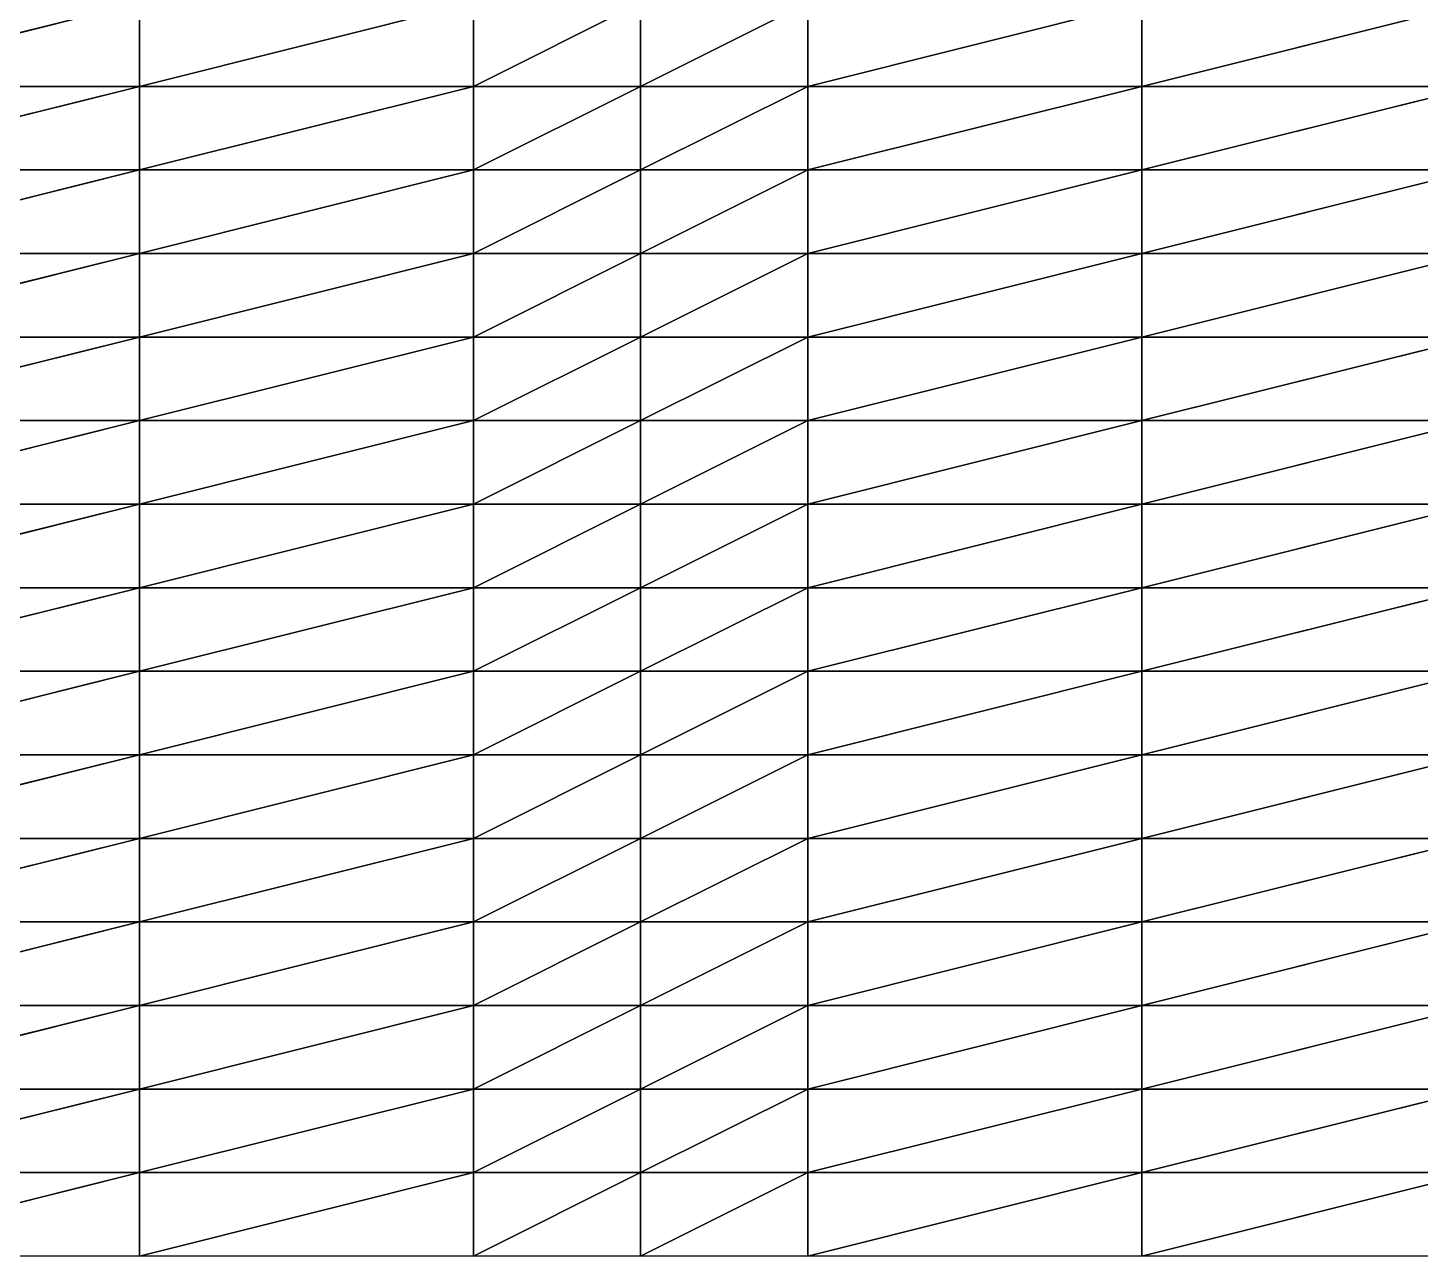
# Model space of a CAD drawing. Header units: metres. Extents: x -2000 to 14750, y -2250 to 1500.
# Drawn here: x 83 to 2166, y -2250 to -413 of the extents above; entities that cross this region are included whole.
import ezdxf

# ---------------------------------------------------------------- set-up
doc = ezdxf.new("R2010")
doc.units = ezdxf.units.M

msp = doc.modelspace()

# ---------------------------------------------------------------- linework, layer by layer
for p, q in [((250, -375, -6507.594), (-250, -500, -6420.5415)), ((-250, -500, -6420.5415), (250, -375, -6507.594)), ((750, -375, -6490.7075), (250, -500, -6511.8745)), ((250, -500, -6511.8745), (250, -375, -6507.594)), ((250, -500, -6511.8745), (750, -375, -6490.7075)), ((250, -375, -6507.594), (250, -500, -6511.8745)), ((1000, -375, -6586.1787), (750, -500, -6489.0776)), ((750, -500, -6489.0776), (750, -375, -6490.7075)), ((750, -500, -6489.0776), (1000, -375, -6586.1787)), ((750, -375, -6490.7075), (750, -500, -6489.0776)), ((1250, -375, -6572.139), (1000, -500, -6579.5044)), ((1000, -500, -6579.5044), (1000, -375, -6586.1787)), ((1000, -500, -6579.5044), (1250, -375, -6572.139)), ((1000, -375, -6586.1787), (1000, -500, -6579.5044)), ((1750, -375, -6504.289), (1250, -500, -6560.7866)), ((1250, -500, -6560.7866), (1250, -375, -6572.139)), ((1250, -500, -6560.7866), (1750, -375, -6504.289)), ((1250, -375, -6572.139), (1250, -500, -6560.7866)), ((2250, -375, -6500.54), (1750, -500, -6504.5225)), ((1750, -500, -6504.5225), (1750, -375, -6504.289)), ((1750, -500, -6504.5225), (2250, -375, -6500.54)), ((1750, -375, -6504.289), (1750, -500, -6504.5225)), ((250, -500, -6511.8745), (-250, -500, -6420.5415)), ((250, -500, -6511.8745), (-250, -625, -6427.051)), ((-250, -500, -6420.5415), (250, -500, -6511.8745)), ((-250, -625, -6427.051), (250, -500, -6511.8745)), ((750, -500, -6489.0776), (250, -500, -6511.8745)), ((750, -500, -6489.0776), (250, -625, -6510.6387)), ((250, -625, -6510.6387), (250, -500, -6511.8745)), ((250, -500, -6511.8745), (750, -500, -6489.0776)), ((250, -625, -6510.6387), (750, -500, -6489.0776)), ((250, -500, -6511.8745), (250, -625, -6510.6387)), ((1000, -500, -6579.5044), (750, -500, -6489.0776)), ((1000, -500, -6579.5044), (750, -625, -6489.426)), ((750, -625, -6489.426), (750, -500, -6489.0776)), ((750, -500, -6489.0776), (1000, -500, -6579.5044)), ((750, -625, -6489.426), (1000, -500, -6579.5044)), ((750, -500, -6489.0776), (750, -625, -6489.426)), ((1250, -500, -6560.7866), (1000, -500, -6579.5044)), ((1250, -500, -6560.7866), (1000, -625, -6556.1675)), ((1000, -625, -6556.1675), (1000, -500, -6579.5044)), ((1000, -500, -6579.5044), (1250, -500, -6560.7866)), ((1000, -625, -6556.1675), (1250, -500, -6560.7866)), ((1000, -500, -6579.5044), (1000, -625, -6556.1675)), ((1750, -500, -6504.5225), (1250, -500, -6560.7866)), ((1750, -500, -6504.5225), (1250, -625, -6543.1123)), ((1250, -625, -6543.1123), (1250, -500, -6560.7866)), ((1250, -500, -6560.7866), (1750, -500, -6504.5225)), ((1250, -625, -6543.1123), (1750, -500, -6504.5225)), ((1250, -500, -6560.7866), (1250, -625, -6543.1123)), ((2250, -500, -6500.92), (1750, -500, -6504.5225)), ((2250, -500, -6500.92), (1750, -625, -6509.082)), ((1750, -625, -6509.082), (1750, -500, -6504.5225)), ((1750, -500, -6504.5225), (2250, -500, -6500.92)), ((1750, -625, -6509.082), (2250, -500, -6500.92)), ((1750, -500, -6504.5225), (1750, -625, -6509.082)), ((250, -625, -6510.6387), (-250, -625, -6427.051)), ((250, -625, -6510.6387), (-250, -750, -6445.192)), ((-250, -625, -6427.051), (250, -625, -6510.6387)), ((-250, -750, -6445.192), (250, -625, -6510.6387)), ((750, -625, -6489.426), (250, -625, -6510.6387)), ((750, -625, -6489.426), (250, -750, -6510.8535)), ((250, -750, -6510.8535), (250, -625, -6510.6387)), ((250, -625, -6510.6387), (750, -625, -6489.426)), ((250, -750, -6510.8535), (750, -625, -6489.426)), ((250, -625, -6510.6387), (250, -750, -6510.8535)), ((1000, -625, -6556.1675), (750, -625, -6489.426)), ((1000, -625, -6556.1675), (750, -750, -6492.479)), ((750, -750, -6492.479), (750, -625, -6489.426)), ((750, -625, -6489.426), (1000, -625, -6556.1675)), ((750, -750, -6492.479), (1000, -625, -6556.1675)), ((750, -625, -6489.426), (750, -750, -6492.479)), ((1250, -625, -6543.1123), (1000, -625, -6556.1675)), ((1250, -625, -6543.1123), (1000, -750, -6514.635)), ((1000, -750, -6514.635), (1000, -625, -6556.1675)), ((1000, -625, -6556.1675), (1250, -625, -6543.1123)), ((1000, -750, -6514.635), (1250, -625, -6543.1123)), ((1000, -625, -6556.1675), (1000, -750, -6514.635)), ((1750, -625, -6509.082), (1250, -625, -6543.1123)), ((1750, -625, -6509.082), (1250, -750, -6524.7925)), ((1250, -750, -6524.7925), (1250, -625, -6543.1123)), ((1250, -625, -6543.1123), (1750, -625, -6509.082)), ((1250, -750, -6524.7925), (1750, -625, -6509.082)), ((1250, -625, -6543.1123), (1250, -750, -6524.7925)), ((2250, -625, -6502.005), (1750, -625, -6509.082)), ((2250, -625, -6502.005), (1750, -750, -6509.842)), ((1750, -750, -6509.842), (1750, -625, -6509.082)), ((1750, -625, -6509.082), (2250, -625, -6502.005)), ((1750, -750, -6509.842), (2250, -625, -6502.005)), ((1750, -625, -6509.082), (1750, -750, -6509.842)), ((250, -750, -6510.8535), (-250, -750, -6445.192)), ((250, -750, -6510.8535), (-250, -875, -6459.717)), ((-250, -750, -6445.192), (250, -750, -6510.8535)), ((-250, -875, -6459.717), (250, -750, -6510.8535)), ((750, -750, -6492.479), (250, -750, -6510.8535)), ((750, -750, -6492.479), (250, -875, -6511.206)), ((250, -875, -6511.206), (250, -750, -6510.8535)), ((250, -750, -6510.8535), (750, -750, -6492.479)), ((250, -875, -6511.206), (750, -750, -6492.479)), ((250, -750, -6510.8535), (250, -875, -6511.206)), ((1000, -750, -6514.635), (750, -750, -6492.479)), ((1000, -750, -6514.635), (750, -875, -6494.6396)), ((750, -875, -6494.6396), (750, -750, -6492.479)), ((750, -750, -6492.479), (1000, -750, -6514.635)), ((750, -875, -6494.6396), (1000, -750, -6514.635)), ((750, -750, -6492.479), (750, -875, -6494.6396)), ((1250, -750, -6524.7925), (1000, -750, -6514.635)), ((1250, -750, -6524.7925), (1000, -875, -6457.579)), ((1000, -875, -6457.579), (1000, -750, -6514.635)), ((1000, -750, -6514.635), (1250, -750, -6524.7925)), ((1000, -875, -6457.579), (1250, -750, -6524.7925)), ((1000, -750, -6514.635), (1000, -875, -6457.579)), ((1750, -750, -6509.842), (1250, -750, -6524.7925)), ((1750, -750, -6509.842), (1250, -875, -6503.323)), ((1250, -875, -6503.323), (1250, -750, -6524.7925)), ((1250, -750, -6524.7925), (1750, -750, -6509.842)), ((1250, -875, -6503.323), (1750, -750, -6509.842)), ((1250, -750, -6524.7925), (1250, -875, -6503.323)), ((2250, -750, -6499.3364), (1750, -750, -6509.842)), ((2250, -750, -6499.3364), (1750, -875, -6509.801)), ((1750, -875, -6509.801), (1750, -750, -6509.842)), ((1750, -750, -6509.842), (2250, -750, -6499.3364)), ((1750, -875, -6509.801), (2250, -750, -6499.3364)), ((1750, -750, -6509.842), (1750, -875, -6509.801)), ((250, -875, -6511.206), (-250, -875, -6459.717)), ((250, -875, -6511.206), (-250, -1000, -6480.2017)), ((-250, -875, -6459.717), (250, -875, -6511.206)), ((-250, -1000, -6480.2017), (250, -875, -6511.206)), ((750, -875, -6494.6396), (250, -875, -6511.206)), ((750, -875, -6494.6396), (250, -1000, -6509.421)), ((250, -1000, -6509.421), (250, -875, -6511.206)), ((250, -875, -6511.206), (750, -875, -6494.6396)), ((250, -1000, -6509.421), (750, -875, -6494.6396)), ((250, -875, -6511.206), (250, -1000, -6509.421)), ((1000, -875, -6457.579), (750, -875, -6494.6396)), ((1000, -875, -6457.579), (750, -1000, -6495.7656)), ((750, -1000, -6495.7656), (750, -875, -6494.6396)), ((750, -875, -6494.6396), (1000, -875, -6457.579)), ((750, -1000, -6495.7656), (1000, -875, -6457.579)), ((750, -875, -6494.6396), (750, -1000, -6495.7656)), ((1250, -875, -6503.323), (1000, -875, -6457.579)), ((1250, -875, -6503.323), (1000, -1000, -6426.3643)), ((1000, -1000, -6426.3643), (1000, -875, -6457.579)), ((1000, -875, -6457.579), (1250, -875, -6503.323)), ((1000, -1000, -6426.3643), (1250, -875, -6503.323)), ((1000, -875, -6457.579), (1000, -1000, -6426.3643)), ((1750, -875, -6509.801), (1250, -875, -6503.323)), ((1750, -875, -6509.801), (1250, -1000, -6480.481)), ((1250, -1000, -6480.481), (1250, -875, -6503.323)), ((1250, -875, -6503.323), (1750, -875, -6509.801)), ((1250, -1000, -6480.481), (1750, -875, -6509.801)), ((1250, -875, -6503.323), (1250, -1000, -6480.481)), ((2250, -875, -6501.291), (1750, -875, -6509.801)), ((2250, -875, -6501.291), (1750, -1000, -6506.363)), ((1750, -1000, -6506.363), (1750, -875, -6509.801)), ((1750, -875, -6509.801), (2250, -875, -6501.291)), ((1750, -1000, -6506.363), (2250, -875, -6501.291)), ((1750, -875, -6509.801), (1750, -1000, -6506.363)), ((250, -1000, -6509.421), (-250, -1000, -6480.2017)), ((250, -1000, -6509.421), (-250, -1125, -6501.1626)), ((-250, -1000, -6480.2017), (250, -1000, -6509.421)), ((-250, -1125, -6501.1626), (250, -1000, -6509.421)), ((750, -1000, -6495.7656), (250, -1000, -6509.421)), ((750, -1000, -6495.7656), (250, -1125, -6507.727)), ((250, -1125, -6507.727), (250, -1000, -6509.421)), ((250, -1000, -6509.421), (750, -1000, -6495.7656)), ((250, -1125, -6507.727), (750, -1000, -6495.7656)), ((250, -1000, -6509.421), (250, -1125, -6507.727)), ((1000, -1000, -6426.3643), (750, -1000, -6495.7656)), ((1000, -1000, -6426.3643), (750, -1125, -6500.3022)), ((750, -1125, -6500.3022), (750, -1000, -6495.7656)), ((750, -1000, -6495.7656), (1000, -1000, -6426.3643)), ((750, -1125, -6500.3022), (1000, -1000, -6426.3643)), ((750, -1000, -6495.7656), (750, -1125, -6500.3022)), ((1250, -1000, -6480.481), (1000, -1000, -6426.3643)), ((1250, -1000, -6480.481), (1000, -1125, -6416.4995)), ((1000, -1125, -6416.4995), (1000, -1000, -6426.3643)), ((1000, -1000, -6426.3643), (1250, -1000, -6480.481)), ((1000, -1125, -6416.4995), (1250, -1000, -6480.481)), ((1000, -1000, -6426.3643), (1000, -1125, -6416.4995)), ((1750, -1000, -6506.363), (1250, -1000, -6480.481)), ((1750, -1000, -6506.363), (1250, -1125, -6458.7417)), ((1250, -1125, -6458.7417), (1250, -1000, -6480.481)), ((1250, -1000, -6480.481), (1750, -1000, -6506.363)), ((1250, -1125, -6458.7417), (1750, -1000, -6506.363)), ((1250, -1000, -6480.481), (1250, -1125, -6458.7417)), ((2250, -1000, -6496.338), (1750, -1000, -6506.363)), ((2250, -1000, -6496.338), (1750, -1125, -6507.1963)), ((1750, -1125, -6507.1963), (1750, -1000, -6506.363)), ((1750, -1000, -6506.363), (2250, -1000, -6496.338)), ((1750, -1125, -6507.1963), (2250, -1000, -6496.338)), ((1750, -1000, -6506.363), (1750, -1125, -6507.1963)), ((250, -1125, -6507.727), (-250, -1125, -6501.1626)), ((250, -1125, -6507.727), (-250, -1250, -6521.547)), ((-250, -1125, -6501.1626), (250, -1125, -6507.727)), ((-250, -1250, -6521.547), (250, -1125, -6507.727)), ((750, -1125, -6500.3022), (250, -1125, -6507.727)), ((750, -1125, -6500.3022), (250, -1250, -6506.2026)), ((250, -1250, -6506.2026), (250, -1125, -6507.727)), ((250, -1125, -6507.727), (750, -1125, -6500.3022)), ((250, -1250, -6506.2026), (750, -1125, -6500.3022)), ((250, -1125, -6507.727), (250, -1250, -6506.2026)), ((1000, -1125, -6416.4995), (750, -1125, -6500.3022)), ((1000, -1125, -6416.4995), (750, -1250, -6499.295)), ((750, -1250, -6499.295), (750, -1125, -6500.3022)), ((750, -1125, -6500.3022), (1000, -1125, -6416.4995)), ((750, -1250, -6499.295), (1000, -1125, -6416.4995)), ((750, -1125, -6500.3022), (750, -1250, -6499.295)), ((1250, -1125, -6458.7417), (1000, -1125, -6416.4995)), ((1250, -1125, -6458.7417), (1000, -1250, -6415.4375)), ((1000, -1250, -6415.4375), (1000, -1125, -6416.4995)), ((1000, -1125, -6416.4995), (1250, -1125, -6458.7417)), ((1000, -1250, -6415.4375), (1250, -1125, -6458.7417)), ((1000, -1125, -6416.4995), (1000, -1250, -6415.4375)), ((1750, -1125, -6507.1963), (1250, -1125, -6458.7417)), ((1750, -1125, -6507.1963), (1250, -1250, -6440.1475)), ((1250, -1250, -6440.1475), (1250, -1125, -6458.7417)), ((1250, -1125, -6458.7417), (1750, -1125, -6507.1963)), ((1250, -1250, -6440.1475), (1750, -1125, -6507.1963)), ((1250, -1125, -6458.7417), (1250, -1250, -6440.1475)), ((2250, -1125, -6495.459), (1750, -1125, -6507.1963)), ((2250, -1125, -6495.459), (1750, -1250, -6505.0127)), ((1750, -1250, -6505.0127), (1750, -1125, -6507.1963)), ((1750, -1125, -6507.1963), (2250, -1125, -6495.459)), ((1750, -1250, -6505.0127), (2250, -1125, -6495.459)), ((1750, -1125, -6507.1963), (1750, -1250, -6505.0127)), ((250, -1250, -6506.2026), (-250, -1250, -6521.547)), ((250, -1250, -6506.2026), (-250, -1375, -6540.009)), ((-250, -1250, -6521.547), (250, -1250, -6506.2026)), ((-250, -1375, -6540.009), (250, -1250, -6506.2026)), ((750, -1250, -6499.295), (250, -1250, -6506.2026)), ((750, -1250, -6499.295), (250, -1375, -6504.9116)), ((250, -1375, -6504.9116), (250, -1250, -6506.2026)), ((250, -1250, -6506.2026), (750, -1250, -6499.295)), ((250, -1375, -6504.9116), (750, -1250, -6499.295)), ((250, -1250, -6506.2026), (250, -1375, -6504.9116)), ((1000, -1250, -6415.4375), (750, -1250, -6499.295)), ((1000, -1250, -6415.4375), (750, -1375, -6502.1333)), ((750, -1375, -6502.1333), (750, -1250, -6499.295)), ((750, -1250, -6499.295), (1000, -1250, -6415.4375)), ((750, -1375, -6502.1333), (1000, -1250, -6415.4375)), ((750, -1250, -6499.295), (750, -1375, -6502.1333)), ((1250, -1250, -6440.1475), (1000, -1250, -6415.4375)), ((1250, -1250, -6440.1475), (1000, -1375, -6424.8535)), ((1000, -1375, -6424.8535), (1000, -1250, -6415.4375)), ((1000, -1250, -6415.4375), (1250, -1250, -6440.1475)), ((1000, -1375, -6424.8535), (1250, -1250, -6440.1475)), ((1000, -1250, -6415.4375), (1000, -1375, -6424.8535)), ((1750, -1250, -6505.0127), (1250, -1250, -6440.1475)), ((1750, -1250, -6505.0127), (1250, -1375, -6427.188)), ((1250, -1375, -6427.188), (1250, -1250, -6440.1475)), ((1250, -1250, -6440.1475), (1750, -1250, -6505.0127)), ((1250, -1375, -6427.188), (1750, -1250, -6505.0127)), ((1250, -1250, -6440.1475), (1250, -1375, -6427.188)), ((2250, -1250, -6494.3833), (1750, -1250, -6505.0127)), ((2250, -1250, -6494.3833), (1750, -1375, -6501.5566)), ((1750, -1375, -6501.5566), (1750, -1250, -6505.0127)), ((1750, -1250, -6505.0127), (2250, -1250, -6494.3833)), ((1750, -1375, -6501.5566), (2250, -1250, -6494.3833)), ((1750, -1250, -6505.0127), (1750, -1375, -6501.5566)), ((250, -1375, -6504.9116), (-250, -1375, -6540.009)), ((250, -1375, -6504.9116), (-250, -1500, -6557.6323)), ((-250, -1375, -6540.009), (250, -1375, -6504.9116)), ((-250, -1500, -6557.6323), (250, -1375, -6504.9116)), ((750, -1375, -6502.1333), (250, -1375, -6504.9116)), ((750, -1375, -6502.1333), (250, -1500, -6501.172)), ((250, -1500, -6501.172), (250, -1375, -6504.9116)), ((250, -1375, -6504.9116), (750, -1375, -6502.1333)), ((250, -1500, -6501.172), (750, -1375, -6502.1333)), ((250, -1375, -6504.9116), (250, -1500, -6501.172)), ((1000, -1375, -6424.8535), (750, -1375, -6502.1333)), ((1000, -1375, -6424.8535), (750, -1500, -6500.902)), ((750, -1500, -6500.902), (750, -1375, -6502.1333)), ((750, -1375, -6502.1333), (1000, -1375, -6424.8535)), ((750, -1500, -6500.902), (1000, -1375, -6424.8535)), ((750, -1375, -6502.1333), (750, -1500, -6500.902)), ((1250, -1375, -6427.188), (1000, -1375, -6424.8535)), ((1250, -1375, -6427.188), (1000, -1500, -6449.5547)), ((1000, -1500, -6449.5547), (1000, -1375, -6424.8535)), ((1000, -1375, -6424.8535), (1250, -1375, -6427.188)), ((1000, -1500, -6449.5547), (1250, -1375, -6427.188)), ((1000, -1375, -6424.8535), (1000, -1500, -6449.5547)), ((1750, -1375, -6501.5566), (1250, -1375, -6427.188)), ((1750, -1375, -6501.5566), (1250, -1500, -6416.2886)), ((1250, -1500, -6416.2886), (1250, -1375, -6427.188)), ((1250, -1375, -6427.188), (1750, -1375, -6501.5566)), ((1250, -1500, -6416.2886), (1750, -1375, -6501.5566)), ((1250, -1375, -6427.188), (1250, -1500, -6416.2886)), ((2250, -1375, -6495.551), (1750, -1375, -6501.5566)), ((2250, -1375, -6495.551), (1750, -1500, -6500.8516)), ((1750, -1500, -6500.8516), (1750, -1375, -6501.5566)), ((1750, -1375, -6501.5566), (2250, -1375, -6495.551)), ((1750, -1500, -6500.8516), (2250, -1375, -6495.551)), ((1750, -1375, -6501.5566), (1750, -1500, -6500.8516)), ((250, -1500, -6501.172), (-250, -1500, -6557.6323)), ((250, -1500, -6501.172), (-250, -1625, -6569.241)), ((-250, -1500, -6557.6323), (250, -1500, -6501.172)), ((-250, -1625, -6569.241), (250, -1500, -6501.172)), ((750, -1500, -6500.902), (250, -1500, -6501.172)), ((750, -1500, -6500.902), (250, -1625, -6502.8975)), ((250, -1625, -6502.8975), (250, -1500, -6501.172)), ((250, -1500, -6501.172), (750, -1500, -6500.902)), ((250, -1625, -6502.8975), (750, -1500, -6500.902)), ((250, -1500, -6501.172), (250, -1625, -6502.8975)), ((1000, -1500, -6449.5547), (750, -1500, -6500.902)), ((1000, -1500, -6449.5547), (750, -1625, -6502.0645)), ((750, -1625, -6502.0645), (750, -1500, -6500.902)), ((750, -1500, -6500.902), (1000, -1500, -6449.5547)), ((750, -1625, -6502.0645), (1000, -1500, -6449.5547)), ((750, -1500, -6500.902), (750, -1625, -6502.0645)), ((1250, -1500, -6416.2886), (1000, -1500, -6449.5547)), ((1250, -1500, -6416.2886), (1000, -1625, -6493.6553)), ((1000, -1625, -6493.6553), (1000, -1500, -6449.5547)), ((1000, -1500, -6449.5547), (1250, -1500, -6416.2886)), ((1000, -1625, -6493.6553), (1250, -1500, -6416.2886)), ((1000, -1500, -6449.5547), (1000, -1625, -6493.6553)), ((1750, -1500, -6500.8516), (1250, -1500, -6416.2886)), ((1750, -1500, -6500.8516), (1250, -1625, -6411.015)), ((1250, -1625, -6411.015), (1250, -1500, -6416.2886)), ((1250, -1500, -6416.2886), (1750, -1500, -6500.8516)), ((1250, -1625, -6411.015), (1750, -1500, -6500.8516)), ((1250, -1500, -6416.2886), (1250, -1625, -6411.015)), ((2250, -1500, -6497.1025), (1750, -1500, -6500.8516)), ((2250, -1500, -6497.1025), (1750, -1625, -6499.5376)), ((1750, -1625, -6499.5376), (1750, -1500, -6500.8516)), ((1750, -1500, -6500.8516), (2250, -1500, -6497.1025)), ((1750, -1625, -6499.5376), (2250, -1500, -6497.1025)), ((1750, -1500, -6500.8516), (1750, -1625, -6499.5376)), ((250, -1625, -6502.8975), (-250, -1625, -6569.241)), ((250, -1625, -6502.8975), (-250, -1750, -6576.1123)), ((-250, -1625, -6569.241), (250, -1625, -6502.8975)), ((-250, -1750, -6576.1123), (250, -1625, -6502.8975)), ((750, -1625, -6502.0645), (250, -1625, -6502.8975)), ((750, -1625, -6502.0645), (250, -1750, -6500.1924)), ((250, -1750, -6500.1924), (250, -1625, -6502.8975)), ((250, -1625, -6502.8975), (750, -1625, -6502.0645)), ((250, -1750, -6500.1924), (750, -1625, -6502.0645)), ((250, -1625, -6502.8975), (250, -1750, -6500.1924)), ((1000, -1625, -6493.6553), (750, -1625, -6502.0645)), ((1000, -1625, -6493.6553), (750, -1750, -6501.5337)), ((750, -1750, -6501.5337), (750, -1625, -6502.0645)), ((750, -1625, -6502.0645), (1000, -1625, -6493.6553)), ((750, -1750, -6501.5337), (1000, -1625, -6493.6553)), ((750, -1625, -6502.0645), (750, -1750, -6501.5337)), ((1250, -1625, -6411.015), (1000, -1625, -6493.6553)), ((1250, -1625, -6411.015), (1000, -1750, -6539.496)), ((1000, -1750, -6539.496), (1000, -1625, -6493.6553)), ((1000, -1625, -6493.6553), (1250, -1625, -6411.015)), ((1000, -1750, -6539.496), (1250, -1625, -6411.015)), ((1000, -1625, -6493.6553), (1000, -1750, -6539.496)), ((1750, -1625, -6499.5376), (1250, -1625, -6411.015)), ((1750, -1625, -6499.5376), (1250, -1750, -6407.486)), ((1250, -1750, -6407.486), (1250, -1625, -6411.015)), ((1250, -1625, -6411.015), (1750, -1625, -6499.5376)), ((1250, -1750, -6407.486), (1750, -1625, -6499.5376)), ((1250, -1625, -6411.015), (1250, -1750, -6407.486)), ((2250, -1625, -6498.178), (1750, -1625, -6499.5376)), ((2250, -1625, -6498.178), (1750, -1750, -6497.2305)), ((1750, -1750, -6497.2305), (1750, -1625, -6499.5376)), ((1750, -1625, -6499.5376), (2250, -1625, -6498.178)), ((1750, -1750, -6497.2305), (2250, -1625, -6498.178)), ((1750, -1625, -6499.5376), (1750, -1750, -6497.2305)), ((250, -1750, -6500.1924), (-250, -1750, -6576.1123)), ((250, -1750, -6500.1924), (-250, -1875, -6580.5664)), ((-250, -1750, -6576.1123), (250, -1750, -6500.1924)), ((-250, -1875, -6580.5664), (250, -1750, -6500.1924)), ((750, -1750, -6501.5337), (250, -1750, -6500.1924)), ((750, -1750, -6501.5337), (250, -1875, -6496.068)), ((250, -1875, -6496.068), (250, -1750, -6500.1924)), ((250, -1750, -6500.1924), (750, -1750, -6501.5337)), ((250, -1875, -6496.068), (750, -1750, -6501.5337)), ((250, -1750, -6500.1924), (250, -1875, -6496.068)), ((1000, -1750, -6539.496), (750, -1750, -6501.5337)), ((1000, -1750, -6539.496), (750, -1875, -6502.0645)), ((750, -1875, -6502.0645), (750, -1750, -6501.5337)), ((750, -1750, -6501.5337), (1000, -1750, -6539.496)), ((750, -1875, -6502.0645), (1000, -1750, -6539.496)), ((750, -1750, -6501.5337), (750, -1875, -6502.0645)), ((1250, -1750, -6407.486), (1000, -1750, -6539.496)), ((1250, -1750, -6407.486), (1000, -1875, -6573.714)), ((1000, -1875, -6573.714), (1000, -1750, -6539.496)), ((1000, -1750, -6539.496), (1250, -1750, -6407.486)), ((1000, -1875, -6573.714), (1250, -1750, -6407.486)), ((1000, -1750, -6539.496), (1000, -1875, -6573.714)), ((1750, -1750, -6497.2305), (1250, -1750, -6407.486)), ((1750, -1750, -6497.2305), (1250, -1875, -6406.886)), ((1250, -1875, -6406.886), (1250, -1750, -6407.486)), ((1250, -1750, -6407.486), (1750, -1750, -6497.2305)), ((1250, -1875, -6406.886), (1750, -1750, -6497.2305)), ((1250, -1750, -6407.486), (1250, -1875, -6406.886)), ((2250, -1750, -6497.4824), (1750, -1750, -6497.2305)), ((2250, -1750, -6497.4824), (1750, -1875, -6497.835)), ((1750, -1875, -6497.835), (1750, -1750, -6497.2305)), ((1750, -1750, -6497.2305), (2250, -1750, -6497.4824)), ((1750, -1875, -6497.835), (2250, -1750, -6497.4824)), ((1750, -1750, -6497.2305), (1750, -1875, -6497.835)), ((250, -1875, -6496.068), (-250, -1875, -6580.5664)), ((250, -1875, -6496.068), (-250, -2000, -6579.4634)), ((-250, -1875, -6580.5664), (250, -1875, -6496.068)), ((-250, -2000, -6579.4634), (250, -1875, -6496.068)), ((750, -1875, -6502.0645), (250, -1875, -6496.068)), ((750, -1875, -6502.0645), (250, -2000, -6499.501)), ((250, -2000, -6499.501), (250, -1875, -6496.068)), ((250, -1875, -6496.068), (750, -1875, -6502.0645)), ((250, -2000, -6499.501), (750, -1875, -6502.0645)), ((250, -1875, -6496.068), (250, -2000, -6499.501)), ((1000, -1875, -6573.714), (750, -1875, -6502.0645)), ((1000, -1875, -6573.714), (750, -2000, -6503.241)), ((750, -2000, -6503.241), (750, -1875, -6502.0645)), ((750, -1875, -6502.0645), (1000, -1875, -6573.714)), ((750, -2000, -6503.241), (1000, -1875, -6573.714)), ((750, -1875, -6502.0645), (750, -2000, -6503.241)), ((1250, -1875, -6406.886), (1000, -1875, -6573.714)), ((1250, -1875, -6406.886), (1000, -2000, -6587.3047)), ((1000, -2000, -6587.3047), (1000, -1875, -6573.714)), ((1000, -1875, -6573.714), (1250, -1875, -6406.886)), ((1000, -2000, -6587.3047), (1250, -1875, -6406.886)), ((1000, -1875, -6573.714), (1000, -2000, -6587.3047)), ((1750, -1875, -6497.835), (1250, -1875, -6406.886)), ((1750, -1875, -6497.835), (1250, -2000, -6410.2144)), ((1250, -2000, -6410.2144), (1250, -1875, -6406.886)), ((1250, -1875, -6406.886), (1750, -1875, -6497.835)), ((1250, -2000, -6410.2144), (1750, -1875, -6497.835)), ((1250, -1875, -6406.886), (1250, -2000, -6410.2144)), ((2250, -1875, -6497.3677), (1750, -1875, -6497.835)), ((2250, -1875, -6497.3677), (1750, -2000, -6498.1094)), ((1750, -2000, -6498.1094), (1750, -1875, -6497.835)), ((1750, -1875, -6497.835), (2250, -1875, -6497.3677)), ((1750, -2000, -6498.1094), (2250, -1875, -6497.3677)), ((1750, -1875, -6497.835), (1750, -2000, -6498.1094)), ((250, -2000, -6499.501), (-250, -2000, -6579.4634)), ((250, -2000, -6499.501), (-250, -2125, -6576.506)), ((-250, -2000, -6579.4634), (250, -2000, -6499.501)), ((-250, -2125, -6576.506), (250, -2000, -6499.501)), ((750, -2000, -6503.241), (250, -2000, -6499.501)), ((750, -2000, -6503.241), (250, -2125, -6497.6426)), ((250, -2125, -6497.6426), (250, -2000, -6499.501)), ((250, -2000, -6499.501), (750, -2000, -6503.241)), ((250, -2125, -6497.6426), (750, -2000, -6503.241)), ((250, -2000, -6499.501), (250, -2125, -6497.6426)), ((1000, -2000, -6587.3047), (750, -2000, -6503.241)), ((1000, -2000, -6587.3047), (750, -2125, -6499.368)), ((750, -2125, -6499.368), (750, -2000, -6503.241)), ((750, -2000, -6503.241), (1000, -2000, -6587.3047)), ((750, -2125, -6499.368), (1000, -2000, -6587.3047)), ((750, -2000, -6503.241), (750, -2125, -6499.368)), ((1250, -2000, -6410.2144), (1000, -2000, -6587.3047)), ((1250, -2000, -6410.2144), (1000, -2125, -6583.5464)), ((1000, -2125, -6583.5464), (1000, -2000, -6587.3047)), ((1000, -2000, -6587.3047), (1250, -2000, -6410.2144)), ((1000, -2125, -6583.5464), (1250, -2000, -6410.2144)), ((1000, -2000, -6587.3047), (1000, -2125, -6583.5464)), ((1750, -2000, -6498.1094), (1250, -2000, -6410.2144)), ((1750, -2000, -6498.1094), (1250, -2125, -6412.599)), ((1250, -2125, -6412.599), (1250, -2000, -6410.2144)), ((1250, -2000, -6410.2144), (1750, -2000, -6498.1094)), ((1250, -2125, -6412.599), (1750, -2000, -6498.1094)), ((1250, -2000, -6410.2144), (1250, -2125, -6412.599)), ((2250, -2000, -6499.0615), (1750, -2000, -6498.1094)), ((2250, -2000, -6499.0615), (1750, -2125, -6498.9976)), ((1750, -2125, -6498.9976), (1750, -2000, -6498.1094)), ((1750, -2000, -6498.1094), (2250, -2000, -6499.0615)), ((1750, -2125, -6498.9976), (2250, -2000, -6499.0615)), ((1750, -2000, -6498.1094), (1750, -2125, -6498.9976)), ((250, -2125, -6497.6426), (-250, -2125, -6576.506)), ((250, -2125, -6497.6426), (-250, -2250, -6574.817)), ((-250, -2125, -6576.506), (250, -2125, -6497.6426)), ((-250, -2250, -6574.817), (250, -2125, -6497.6426)), ((750, -2125, -6499.368), (250, -2125, -6497.6426)), ((750, -2125, -6499.368), (250, -2250, -6498.576)), ((250, -2250, -6498.576), (250, -2125, -6497.6426)), ((250, -2125, -6497.6426), (750, -2125, -6499.368)), ((250, -2250, -6498.576), (750, -2125, -6499.368)), ((250, -2125, -6497.6426), (250, -2250, -6498.576)), ((1000, -2125, -6583.5464), (750, -2125, -6499.368)), ((1000, -2125, -6583.5464), (750, -2250, -6502.298)), ((750, -2250, -6502.298), (750, -2125, -6499.368)), ((750, -2125, -6499.368), (1000, -2125, -6583.5464)), ((750, -2250, -6502.298), (1000, -2125, -6583.5464)), ((750, -2125, -6499.368), (750, -2250, -6502.298)), ((1250, -2125, -6412.599), (1000, -2125, -6583.5464)), ((1250, -2125, -6412.599), (1000, -2250, -6573.283)), ((1000, -2250, -6573.283), (1000, -2125, -6583.5464)), ((1000, -2125, -6583.5464), (1250, -2125, -6412.599)), ((1000, -2250, -6573.283), (1250, -2125, -6412.599)), ((1000, -2125, -6583.5464), (1000, -2250, -6573.283)), ((1750, -2125, -6498.9976), (1250, -2125, -6412.599)), ((1750, -2125, -6498.9976), (1250, -2250, -6417.6895)), ((1250, -2250, -6417.6895), (1250, -2125, -6412.599)), ((1250, -2125, -6412.599), (1750, -2125, -6498.9976)), ((1250, -2250, -6417.6895), (1750, -2125, -6498.9976)), ((1250, -2125, -6412.599), (1250, -2250, -6417.6895)), ((2250, -2125, -6501.964), (1750, -2125, -6498.9976)), ((2250, -2125, -6501.964), (1750, -2250, -6499.936)), ((1750, -2250, -6499.936), (1750, -2125, -6498.9976)), ((1750, -2125, -6498.9976), (2250, -2125, -6501.964)), ((1750, -2250, -6499.936), (2250, -2125, -6501.964)), ((1750, -2125, -6498.9976), (1750, -2250, -6499.936)), ((250, -2250, -6498.576), (-250, -2250, -6574.817)), ((750, -2250, -6502.298), (250, -2250, -6498.576)), ((1000, -2250, -6573.283), (750, -2250, -6502.298)), ((1250, -2250, -6417.6895), (1000, -2250, -6573.283)), ((1750, -2250, -6499.936), (1250, -2250, -6417.6895)), ((2250, -2250, -6500.6045), (1750, -2250, -6499.936))]:
    msp.add_line(p, q)
for points in [[(250, -375, -6507.594), (-250, -500, -6420.5415), (-250, -375, -6415.3228), (-249.9999, -374.9999, -6415.3228)], [(-250, -500, -6420.5415), (250, -375, -6507.594), (250, -500, -6511.8745), (250.0001, -499.9999, -6511.8745)], [(750, -375, -6490.7075), (250, -500, -6511.8745), (250, -375, -6507.594), (250.0001, -374.9999, -6507.594)], [(250, -500, -6511.8745), (750, -375, -6490.7075), (750, -500, -6489.0776), (750.0001, -499.9999, -6489.0776)], [(1000, -375, -6586.1787), (750, -500, -6489.0776), (750, -375, -6490.7075), (750.0001, -374.9999, -6490.7075)], [(750, -500, -6489.0776), (1000, -375, -6586.1787), (1000, -500, -6579.5044), (1000.0001, -499.9999, -6579.5044)], [(1250, -375, -6572.139), (1000, -500, -6579.5044), (1000, -375, -6586.1787), (1000.0001, -374.9999, -6586.1787)], [(1000, -500, -6579.5044), (1250, -375, -6572.139), (1250, -500, -6560.7866), (1250.0001, -499.9999, -6560.7866)], [(1750, -375, -6504.289), (1250, -500, -6560.7866), (1250, -375, -6572.139), (1250.0001, -374.9999, -6572.139)], [(1250, -500, -6560.7866), (1750, -375, -6504.289), (1750, -500, -6504.5225), (1750.0001, -499.9999, -6504.5225)], [(2250, -375, -6500.54), (1750, -500, -6504.5225), (1750, -375, -6504.289), (1750.0001, -374.9999, -6504.289)], [(1750, -500, -6504.5225), (2250, -375, -6500.54), (2250, -500, -6500.92), (2250, -499.9999, -6500.92)], [(250, -500, -6511.8745), (-250, -625, -6427.051), (-250, -500, -6420.5415), (-249.9999, -499.9999, -6420.5415)], [(-250, -625, -6427.051), (250, -500, -6511.8745), (250, -625, -6510.6387), (250.0001, -624.9999, -6510.6387)], [(750, -500, -6489.0776), (250, -625, -6510.6387), (250, -500, -6511.8745), (250.0001, -499.9999, -6511.8745)], [(250, -625, -6510.6387), (750, -500, -6489.0776), (750, -625, -6489.426), (750.0001, -624.9999, -6489.426)], [(1000, -500, -6579.5044), (750, -625, -6489.426), (750, -500, -6489.0776), (750.0001, -499.9999, -6489.0776)], [(750, -625, -6489.426), (1000, -500, -6579.5044), (1000, -625, -6556.1675), (1000.0001, -624.9999, -6556.1675)], [(1250, -500, -6560.7866), (1000, -625, -6556.1675), (1000, -500, -6579.5044), (1000.0001, -499.9999, -6579.5044)], [(1000, -625, -6556.1675), (1250, -500, -6560.7866), (1250, -625, -6543.1123), (1250.0001, -624.9999, -6543.1123)], [(1750, -500, -6504.5225), (1250, -625, -6543.1123), (1250, -500, -6560.7866), (1250.0001, -499.9999, -6560.7866)], [(1250, -625, -6543.1123), (1750, -500, -6504.5225), (1750, -625, -6509.082), (1750.0001, -624.9999, -6509.082)], [(2250, -500, -6500.92), (1750, -625, -6509.082), (1750, -500, -6504.5225), (1750.0001, -499.9999, -6504.5225)], [(1750, -625, -6509.082), (2250, -500, -6500.92), (2250, -625, -6502.005), (2250, -624.9999, -6502.005)], [(250, -625, -6510.6387), (-250, -750, -6445.192), (-250, -625, -6427.051), (-249.9999, -624.9999, -6427.051)], [(-250, -750, -6445.192), (250, -625, -6510.6387), (250, -750, -6510.8535), (250.0001, -749.9999, -6510.8535)], [(750, -625, -6489.426), (250, -750, -6510.8535), (250, -625, -6510.6387), (250.0001, -624.9999, -6510.6387)], [(250, -750, -6510.8535), (750, -625, -6489.426), (750, -750, -6492.479), (750.0001, -749.9999, -6492.479)], [(1000, -625, -6556.1675), (750, -750, -6492.479), (750, -625, -6489.426), (750.0001, -624.9999, -6489.426)], [(750, -750, -6492.479), (1000, -625, -6556.1675), (1000, -750, -6514.635), (1000.0001, -749.9999, -6514.635)], [(1250, -625, -6543.1123), (1000, -750, -6514.635), (1000, -625, -6556.1675), (1000.0001, -624.9999, -6556.1675)], [(1000, -750, -6514.635), (1250, -625, -6543.1123), (1250, -750, -6524.7925), (1250.0001, -749.9999, -6524.7925)], [(1750, -625, -6509.082), (1250, -750, -6524.7925), (1250, -625, -6543.1123), (1250.0001, -624.9999, -6543.1123)], [(1250, -750, -6524.7925), (1750, -625, -6509.082), (1750, -750, -6509.842), (1750.0001, -749.9999, -6509.842)], [(2250, -625, -6502.005), (1750, -750, -6509.842), (1750, -625, -6509.082), (1750.0001, -624.9999, -6509.082)], [(1750, -750, -6509.842), (2250, -625, -6502.005), (2250, -750, -6499.3364), (2250, -749.9999, -6499.3364)], [(250, -750, -6510.8535), (-250, -875, -6459.717), (-250, -750, -6445.192), (-249.9999, -749.9999, -6445.192)], [(-250, -875, -6459.717), (250, -750, -6510.8535), (250, -875, -6511.206), (250.0001, -874.9999, -6511.206)], [(750, -750, -6492.479), (250, -875, -6511.206), (250, -750, -6510.8535), (250.0001, -749.9999, -6510.8535)], [(250, -875, -6511.206), (750, -750, -6492.479), (750, -875, -6494.6396), (750.0001, -874.9999, -6494.6396)], [(1000, -750, -6514.635), (750, -875, -6494.6396), (750, -750, -6492.479), (750.0001, -749.9999, -6492.479)], [(750, -875, -6494.6396), (1000, -750, -6514.635), (1000, -875, -6457.579), (1000.0001, -874.9999, -6457.579)], [(1250, -750, -6524.7925), (1000, -875, -6457.579), (1000, -750, -6514.635), (1000.0001, -749.9999, -6514.635)], [(1000, -875, -6457.579), (1250, -750, -6524.7925), (1250, -875, -6503.323), (1250.0001, -874.9999, -6503.323)], [(1750, -750, -6509.842), (1250, -875, -6503.323), (1250, -750, -6524.7925), (1250.0001, -749.9999, -6524.7925)], [(1250, -875, -6503.323), (1750, -750, -6509.842), (1750, -875, -6509.801), (1750.0001, -874.9999, -6509.801)], [(2250, -750, -6499.3364), (1750, -875, -6509.801), (1750, -750, -6509.842), (1750.0001, -749.9999, -6509.842)], [(1750, -875, -6509.801), (2250, -750, -6499.3364), (2250, -875, -6501.291), (2250, -874.9999, -6501.291)], [(250, -875, -6511.206), (-250, -1000, -6480.2017), (-250, -875, -6459.717), (-249.9999, -874.9999, -6459.717)], [(-250, -1000, -6480.2017), (250, -875, -6511.206), (250, -1000, -6509.421), (250.0001, -999.9999, -6509.421)], [(750, -875, -6494.6396), (250, -1000, -6509.421), (250, -875, -6511.206), (250.0001, -874.9999, -6511.206)], [(250, -1000, -6509.421), (750, -875, -6494.6396), (750, -1000, -6495.7656), (750.0001, -999.9999, -6495.7656)], [(1000, -875, -6457.579), (750, -1000, -6495.7656), (750, -875, -6494.6396), (750.0001, -874.9999, -6494.6396)], [(750, -1000, -6495.7656), (1000, -875, -6457.579), (1000, -1000, -6426.3643), (1000.0001, -999.9999, -6426.3643)], [(1250, -875, -6503.323), (1000, -1000, -6426.3643), (1000, -875, -6457.579), (1000.0001, -874.9999, -6457.579)], [(1000, -1000, -6426.3643), (1250, -875, -6503.323), (1250, -1000, -6480.481), (1250.0001, -999.9999, -6480.481)], [(1750, -875, -6509.801), (1250, -1000, -6480.481), (1250, -875, -6503.323), (1250.0001, -874.9999, -6503.323)], [(1250, -1000, -6480.481), (1750, -875, -6509.801), (1750, -1000, -6506.363), (1750.0001, -999.9999, -6506.363)], [(2250, -875, -6501.291), (1750, -1000, -6506.363), (1750, -875, -6509.801), (1750.0001, -874.9999, -6509.801)], [(1750, -1000, -6506.363), (2250, -875, -6501.291), (2250, -1000, -6496.338), (2250, -999.9999, -6496.338)], [(250, -1000, -6509.421), (-250, -1125, -6501.1626), (-250, -1000, -6480.2017), (-249.9999, -999.9999, -6480.2017)], [(-250, -1125, -6501.1626), (250, -1000, -6509.421), (250, -1125, -6507.727), (250.0001, -1124.9999, -6507.727)], [(750, -1000, -6495.7656), (250, -1125, -6507.727), (250, -1000, -6509.421), (250.0001, -999.9999, -6509.421)], [(250, -1125, -6507.727), (750, -1000, -6495.7656), (750, -1125, -6500.3022), (750.0001, -1124.9999, -6500.3022)], [(1000, -1000, -6426.3643), (750, -1125, -6500.3022), (750, -1000, -6495.7656), (750.0001, -999.9999, -6495.7656)], [(750, -1125, -6500.3022), (1000, -1000, -6426.3643), (1000, -1125, -6416.4995), (1000.0001, -1124.9999, -6416.4995)], [(1250, -1000, -6480.481), (1000, -1125, -6416.4995), (1000, -1000, -6426.3643), (1000.0001, -999.9999, -6426.3643)], [(1000, -1125, -6416.4995), (1250, -1000, -6480.481), (1250, -1125, -6458.7417), (1250.0001, -1124.9999, -6458.7417)], [(1750, -1000, -6506.363), (1250, -1125, -6458.7417), (1250, -1000, -6480.481), (1250.0001, -999.9999, -6480.481)], [(1250, -1125, -6458.7417), (1750, -1000, -6506.363), (1750, -1125, -6507.1963), (1750.0001, -1124.9999, -6507.1963)], [(2250, -1000, -6496.338), (1750, -1125, -6507.1963), (1750, -1000, -6506.363), (1750.0001, -999.9999, -6506.363)], [(1750, -1125, -6507.1963), (2250, -1000, -6496.338), (2250, -1125, -6495.459), (2250, -1124.9999, -6495.459)], [(250, -1125, -6507.727), (-250, -1250, -6521.547), (-250, -1125, -6501.1626), (-249.9999, -1124.9999, -6501.1626)], [(-250, -1250, -6521.547), (250, -1125, -6507.727), (250, -1250, -6506.2026), (250.0001, -1249.9999, -6506.2026)], [(750, -1125, -6500.3022), (250, -1250, -6506.2026), (250, -1125, -6507.727), (250.0001, -1124.9999, -6507.727)], [(250, -1250, -6506.2026), (750, -1125, -6500.3022), (750, -1250, -6499.295), (750.0001, -1249.9999, -6499.295)], [(1000, -1125, -6416.4995), (750, -1250, -6499.295), (750, -1125, -6500.3022), (750.0001, -1124.9999, -6500.3022)], [(750, -1250, -6499.295), (1000, -1125, -6416.4995), (1000, -1250, -6415.4375), (1000.0001, -1249.9999, -6415.4375)], [(1250, -1125, -6458.7417), (1000, -1250, -6415.4375), (1000, -1125, -6416.4995), (1000.0001, -1124.9999, -6416.4995)], [(1000, -1250, -6415.4375), (1250, -1125, -6458.7417), (1250, -1250, -6440.1475), (1250.0001, -1249.9999, -6440.1475)], [(1750, -1125, -6507.1963), (1250, -1250, -6440.1475), (1250, -1125, -6458.7417), (1250.0001, -1124.9999, -6458.7417)], [(1250, -1250, -6440.1475), (1750, -1125, -6507.1963), (1750, -1250, -6505.0127), (1750.0001, -1249.9999, -6505.0127)], [(2250, -1125, -6495.459), (1750, -1250, -6505.0127), (1750, -1125, -6507.1963), (1750.0001, -1124.9999, -6507.1963)], [(1750, -1250, -6505.0127), (2250, -1125, -6495.459), (2250, -1250, -6494.3833), (2250, -1249.9999, -6494.3833)], [(250, -1250, -6506.2026), (-250, -1375, -6540.009), (-250, -1250, -6521.547), (-249.9999, -1249.9999, -6521.547)], [(-250, -1375, -6540.009), (250, -1250, -6506.2026), (250, -1375, -6504.9116), (250.0001, -1374.9999, -6504.9116)], [(750, -1250, -6499.295), (250, -1375, -6504.9116), (250, -1250, -6506.2026), (250.0001, -1249.9999, -6506.2026)], [(250, -1375, -6504.9116), (750, -1250, -6499.295), (750, -1375, -6502.1333), (750.0001, -1374.9999, -6502.1333)], [(1000, -1250, -6415.4375), (750, -1375, -6502.1333), (750, -1250, -6499.295), (750.0001, -1249.9999, -6499.295)], [(750, -1375, -6502.1333), (1000, -1250, -6415.4375), (1000, -1375, -6424.8535), (1000.0001, -1374.9999, -6424.8535)], [(1250, -1250, -6440.1475), (1000, -1375, -6424.8535), (1000, -1250, -6415.4375), (1000.0001, -1249.9999, -6415.4375)], [(1000, -1375, -6424.8535), (1250, -1250, -6440.1475), (1250, -1375, -6427.188), (1250.0001, -1374.9999, -6427.188)], [(1750, -1250, -6505.0127), (1250, -1375, -6427.188), (1250, -1250, -6440.1475), (1250.0001, -1249.9999, -6440.1475)], [(1250, -1375, -6427.188), (1750, -1250, -6505.0127), (1750, -1375, -6501.5566), (1750.0001, -1374.9999, -6501.5566)], [(2250, -1250, -6494.3833), (1750, -1375, -6501.5566), (1750, -1250, -6505.0127), (1750.0001, -1249.9999, -6505.0127)], [(1750, -1375, -6501.5566), (2250, -1250, -6494.3833), (2250, -1375, -6495.551), (2250, -1374.9999, -6495.551)], [(250, -1375, -6504.9116), (-250, -1500, -6557.6323), (-250, -1375, -6540.009), (-249.9999, -1374.9999, -6540.009)], [(-250, -1500, -6557.6323), (250, -1375, -6504.9116), (250, -1500, -6501.172), (250.0001, -1499.9999, -6501.172)], [(750, -1375, -6502.1333), (250, -1500, -6501.172), (250, -1375, -6504.9116), (250.0001, -1374.9999, -6504.9116)], [(250, -1500, -6501.172), (750, -1375, -6502.1333), (750, -1500, -6500.902), (750.0001, -1499.9999, -6500.902)], [(1000, -1375, -6424.8535), (750, -1500, -6500.902), (750, -1375, -6502.1333), (750.0001, -1374.9999, -6502.1333)], [(750, -1500, -6500.902), (1000, -1375, -6424.8535), (1000, -1500, -6449.5547), (1000.0001, -1499.9999, -6449.5547)], [(1250, -1375, -6427.188), (1000, -1500, -6449.5547), (1000, -1375, -6424.8535), (1000.0001, -1374.9999, -6424.8535)], [(1000, -1500, -6449.5547), (1250, -1375, -6427.188), (1250, -1500, -6416.2886), (1250.0001, -1499.9999, -6416.2886)], [(1750, -1375, -6501.5566), (1250, -1500, -6416.2886), (1250, -1375, -6427.188), (1250.0001, -1374.9999, -6427.188)], [(1250, -1500, -6416.2886), (1750, -1375, -6501.5566), (1750, -1500, -6500.8516), (1750.0001, -1499.9999, -6500.8516)], [(2250, -1375, -6495.551), (1750, -1500, -6500.8516), (1750, -1375, -6501.5566), (1750.0001, -1374.9999, -6501.5566)], [(1750, -1500, -6500.8516), (2250, -1375, -6495.551), (2250, -1500, -6497.1025), (2250, -1499.9999, -6497.1025)], [(250, -1500, -6501.172), (-250, -1625, -6569.241), (-250, -1500, -6557.6323), (-249.9999, -1499.9999, -6557.6323)], [(-250, -1625, -6569.241), (250, -1500, -6501.172), (250, -1625, -6502.8975), (250.0001, -1624.9999, -6502.8975)], [(750, -1500, -6500.902), (250, -1625, -6502.8975), (250, -1500, -6501.172), (250.0001, -1499.9999, -6501.172)], [(250, -1625, -6502.8975), (750, -1500, -6500.902), (750, -1625, -6502.0645), (750.0001, -1624.9999, -6502.0645)], [(1000, -1500, -6449.5547), (750, -1625, -6502.0645), (750, -1500, -6500.902), (750.0001, -1499.9999, -6500.902)], [(750, -1625, -6502.0645), (1000, -1500, -6449.5547), (1000, -1625, -6493.6553), (1000.0001, -1624.9999, -6493.6553)], [(1250, -1500, -6416.2886), (1000, -1625, -6493.6553), (1000, -1500, -6449.5547), (1000.0001, -1499.9999, -6449.5547)], [(1000, -1625, -6493.6553), (1250, -1500, -6416.2886), (1250, -1625, -6411.015), (1250.0001, -1624.9999, -6411.015)], [(1750, -1500, -6500.8516), (1250, -1625, -6411.015), (1250, -1500, -6416.2886), (1250.0001, -1499.9999, -6416.2886)], [(1250, -1625, -6411.015), (1750, -1500, -6500.8516), (1750, -1625, -6499.5376), (1750.0001, -1624.9999, -6499.5376)], [(2250, -1500, -6497.1025), (1750, -1625, -6499.5376), (1750, -1500, -6500.8516), (1750.0001, -1499.9999, -6500.8516)], [(1750, -1625, -6499.5376), (2250, -1500, -6497.1025), (2250, -1625, -6498.178), (2250, -1624.9999, -6498.178)], [(250, -1625, -6502.8975), (-250, -1750, -6576.1123), (-250, -1625, -6569.241), (-249.9999, -1624.9999, -6569.241)], [(-250, -1750, -6576.1123), (250, -1625, -6502.8975), (250, -1750, -6500.1924), (250.0001, -1749.9999, -6500.1924)], [(750, -1625, -6502.0645), (250, -1750, -6500.1924), (250, -1625, -6502.8975), (250.0001, -1624.9999, -6502.8975)], [(250, -1750, -6500.1924), (750, -1625, -6502.0645), (750, -1750, -6501.5337), (750.0001, -1749.9999, -6501.5337)], [(1000, -1625, -6493.6553), (750, -1750, -6501.5337), (750, -1625, -6502.0645), (750.0001, -1624.9999, -6502.0645)], [(750, -1750, -6501.5337), (1000, -1625, -6493.6553), (1000, -1750, -6539.496), (1000.0001, -1749.9999, -6539.496)], [(1250, -1625, -6411.015), (1000, -1750, -6539.496), (1000, -1625, -6493.6553), (1000.0001, -1624.9999, -6493.6553)], [(1000, -1750, -6539.496), (1250, -1625, -6411.015), (1250, -1750, -6407.486), (1250.0001, -1749.9999, -6407.486)], [(1750, -1625, -6499.5376), (1250, -1750, -6407.486), (1250, -1625, -6411.015), (1250.0001, -1624.9999, -6411.015)], [(1250, -1750, -6407.486), (1750, -1625, -6499.5376), (1750, -1750, -6497.2305), (1750.0001, -1749.9999, -6497.2305)], [(2250, -1625, -6498.178), (1750, -1750, -6497.2305), (1750, -1625, -6499.5376), (1750.0001, -1624.9999, -6499.5376)], [(1750, -1750, -6497.2305), (2250, -1625, -6498.178), (2250, -1750, -6497.4824), (2250, -1749.9999, -6497.4824)], [(250, -1750, -6500.1924), (-250, -1875, -6580.5664), (-250, -1750, -6576.1123), (-249.9999, -1749.9999, -6576.1123)], [(-250, -1875, -6580.5664), (250, -1750, -6500.1924), (250, -1875, -6496.068), (250.0001, -1874.9999, -6496.068)], [(750, -1750, -6501.5337), (250, -1875, -6496.068), (250, -1750, -6500.1924), (250.0001, -1749.9999, -6500.1924)], [(250, -1875, -6496.068), (750, -1750, -6501.5337), (750, -1875, -6502.0645), (750.0001, -1874.9999, -6502.0645)], [(1000, -1750, -6539.496), (750, -1875, -6502.0645), (750, -1750, -6501.5337), (750.0001, -1749.9999, -6501.5337)], [(750, -1875, -6502.0645), (1000, -1750, -6539.496), (1000, -1875, -6573.714), (1000.0001, -1874.9999, -6573.714)], [(1250, -1750, -6407.486), (1000, -1875, -6573.714), (1000, -1750, -6539.496), (1000.0001, -1749.9999, -6539.496)], [(1000, -1875, -6573.714), (1250, -1750, -6407.486), (1250, -1875, -6406.886), (1250.0001, -1874.9999, -6406.886)], [(1750, -1750, -6497.2305), (1250, -1875, -6406.886), (1250, -1750, -6407.486), (1250.0001, -1749.9999, -6407.486)], [(1250, -1875, -6406.886), (1750, -1750, -6497.2305), (1750, -1875, -6497.835), (1750.0001, -1874.9999, -6497.835)], [(2250, -1750, -6497.4824), (1750, -1875, -6497.835), (1750, -1750, -6497.2305), (1750.0001, -1749.9999, -6497.2305)], [(1750, -1875, -6497.835), (2250, -1750, -6497.4824), (2250, -1875, -6497.3677), (2250, -1874.9999, -6497.3677)], [(250, -1875, -6496.068), (-250, -2000, -6579.4634), (-250, -1875, -6580.5664), (-249.9999, -1874.9999, -6580.5664)], [(-250, -2000, -6579.4634), (250, -1875, -6496.068), (250, -2000, -6499.501), (250.0001, -1999.9999, -6499.501)], [(750, -1875, -6502.0645), (250, -2000, -6499.501), (250, -1875, -6496.068), (250.0001, -1874.9999, -6496.068)], [(250, -2000, -6499.501), (750, -1875, -6502.0645), (750, -2000, -6503.241), (750.0001, -1999.9999, -6503.241)], [(1000, -1875, -6573.714), (750, -2000, -6503.241), (750, -1875, -6502.0645), (750.0001, -1874.9999, -6502.0645)], [(750, -2000, -6503.241), (1000, -1875, -6573.714), (1000, -2000, -6587.3047), (1000.0001, -1999.9999, -6587.3047)], [(1250, -1875, -6406.886), (1000, -2000, -6587.3047), (1000, -1875, -6573.714), (1000.0001, -1874.9999, -6573.714)], [(1000, -2000, -6587.3047), (1250, -1875, -6406.886), (1250, -2000, -6410.2144), (1250.0001, -1999.9999, -6410.2144)], [(1750, -1875, -6497.835), (1250, -2000, -6410.2144), (1250, -1875, -6406.886), (1250.0001, -1874.9999, -6406.886)], [(1250, -2000, -6410.2144), (1750, -1875, -6497.835), (1750, -2000, -6498.1094), (1750.0001, -1999.9999, -6498.1094)], [(2250, -1875, -6497.3677), (1750, -2000, -6498.1094), (1750, -1875, -6497.835), (1750.0001, -1874.9999, -6497.835)], [(1750, -2000, -6498.1094), (2250, -1875, -6497.3677), (2250, -2000, -6499.0615), (2250, -1999.9999, -6499.0615)], [(250, -2000, -6499.501), (-250, -2125, -6576.506), (-250, -2000, -6579.4634), (-249.9999, -1999.9999, -6579.4634)], [(-250, -2125, -6576.506), (250, -2000, -6499.501), (250, -2125, -6497.6426), (250.0001, -2125, -6497.6426)], [(750, -2000, -6503.241), (250, -2125, -6497.6426), (250, -2000, -6499.501), (250.0001, -1999.9999, -6499.501)], [(250, -2125, -6497.6426), (750, -2000, -6503.241), (750, -2125, -6499.368), (750.0001, -2125, -6499.368)], [(1000, -2000, -6587.3047), (750, -2125, -6499.368), (750, -2000, -6503.241), (750.0001, -1999.9999, -6503.241)], [(750, -2125, -6499.368), (1000, -2000, -6587.3047), (1000, -2125, -6583.5464), (1000.0001, -2125, -6583.5464)], [(1250, -2000, -6410.2144), (1000, -2125, -6583.5464), (1000, -2000, -6587.3047), (1000.0001, -1999.9999, -6587.3047)], [(1000, -2125, -6583.5464), (1250, -2000, -6410.2144), (1250, -2125, -6412.599), (1250.0001, -2125, -6412.599)], [(1750, -2000, -6498.1094), (1250, -2125, -6412.599), (1250, -2000, -6410.2144), (1250.0001, -1999.9999, -6410.2144)], [(1250, -2125, -6412.599), (1750, -2000, -6498.1094), (1750, -2125, -6498.9976), (1750.0001, -2125, -6498.9976)], [(2250, -2000, -6499.0615), (1750, -2125, -6498.9976), (1750, -2000, -6498.1094), (1750.0001, -1999.9999, -6498.1094)], [(1750, -2125, -6498.9976), (2250, -2000, -6499.0615), (2250, -2125, -6501.964)], [(250, -2125, -6497.6426), (-250, -2250, -6574.817), (-250, -2125, -6576.506), (-249.9999, -2125, -6576.506)], [(-250, -2250, -6574.817), (250, -2125, -6497.6426), (250, -2250, -6498.576), (250.0001, -2250, -6498.576)], [(750, -2125, -6499.368), (250, -2250, -6498.576), (250, -2125, -6497.6426), (250.0001, -2125, -6497.6426)], [(250, -2250, -6498.576), (750, -2125, -6499.368), (750, -2250, -6502.298), (750.0001, -2250, -6502.298)], [(1000, -2125, -6583.5464), (750, -2250, -6502.298), (750, -2125, -6499.368), (750.0001, -2125, -6499.368)], [(750, -2250, -6502.298), (1000, -2125, -6583.5464), (1000, -2250, -6573.283), (1000.0001, -2250, -6573.283)], [(1250, -2125, -6412.599), (1000, -2250, -6573.283), (1000, -2125, -6583.5464), (1000.0001, -2125, -6583.5464)], [(1000, -2250, -6573.283), (1250, -2125, -6412.599), (1250, -2250, -6417.6895), (1250.0001, -2250, -6417.6895)], [(1750, -2125, -6498.9976), (1250, -2250, -6417.6895), (1250, -2125, -6412.599), (1250.0001, -2125, -6412.599)], [(1250, -2250, -6417.6895), (1750, -2125, -6498.9976), (1750, -2250, -6499.936), (1750.0001, -2250, -6499.936)], [(2250, -2125, -6501.964), (1750, -2250, -6499.936), (1750, -2125, -6498.9976), (1750.0001, -2125, -6498.9976)], [(1750, -2250, -6499.936), (2250, -2125, -6501.964), (2250, -2250, -6500.6045)]]:
    msp.add_3dface(points)

doc.saveas('drawing.dxf')
